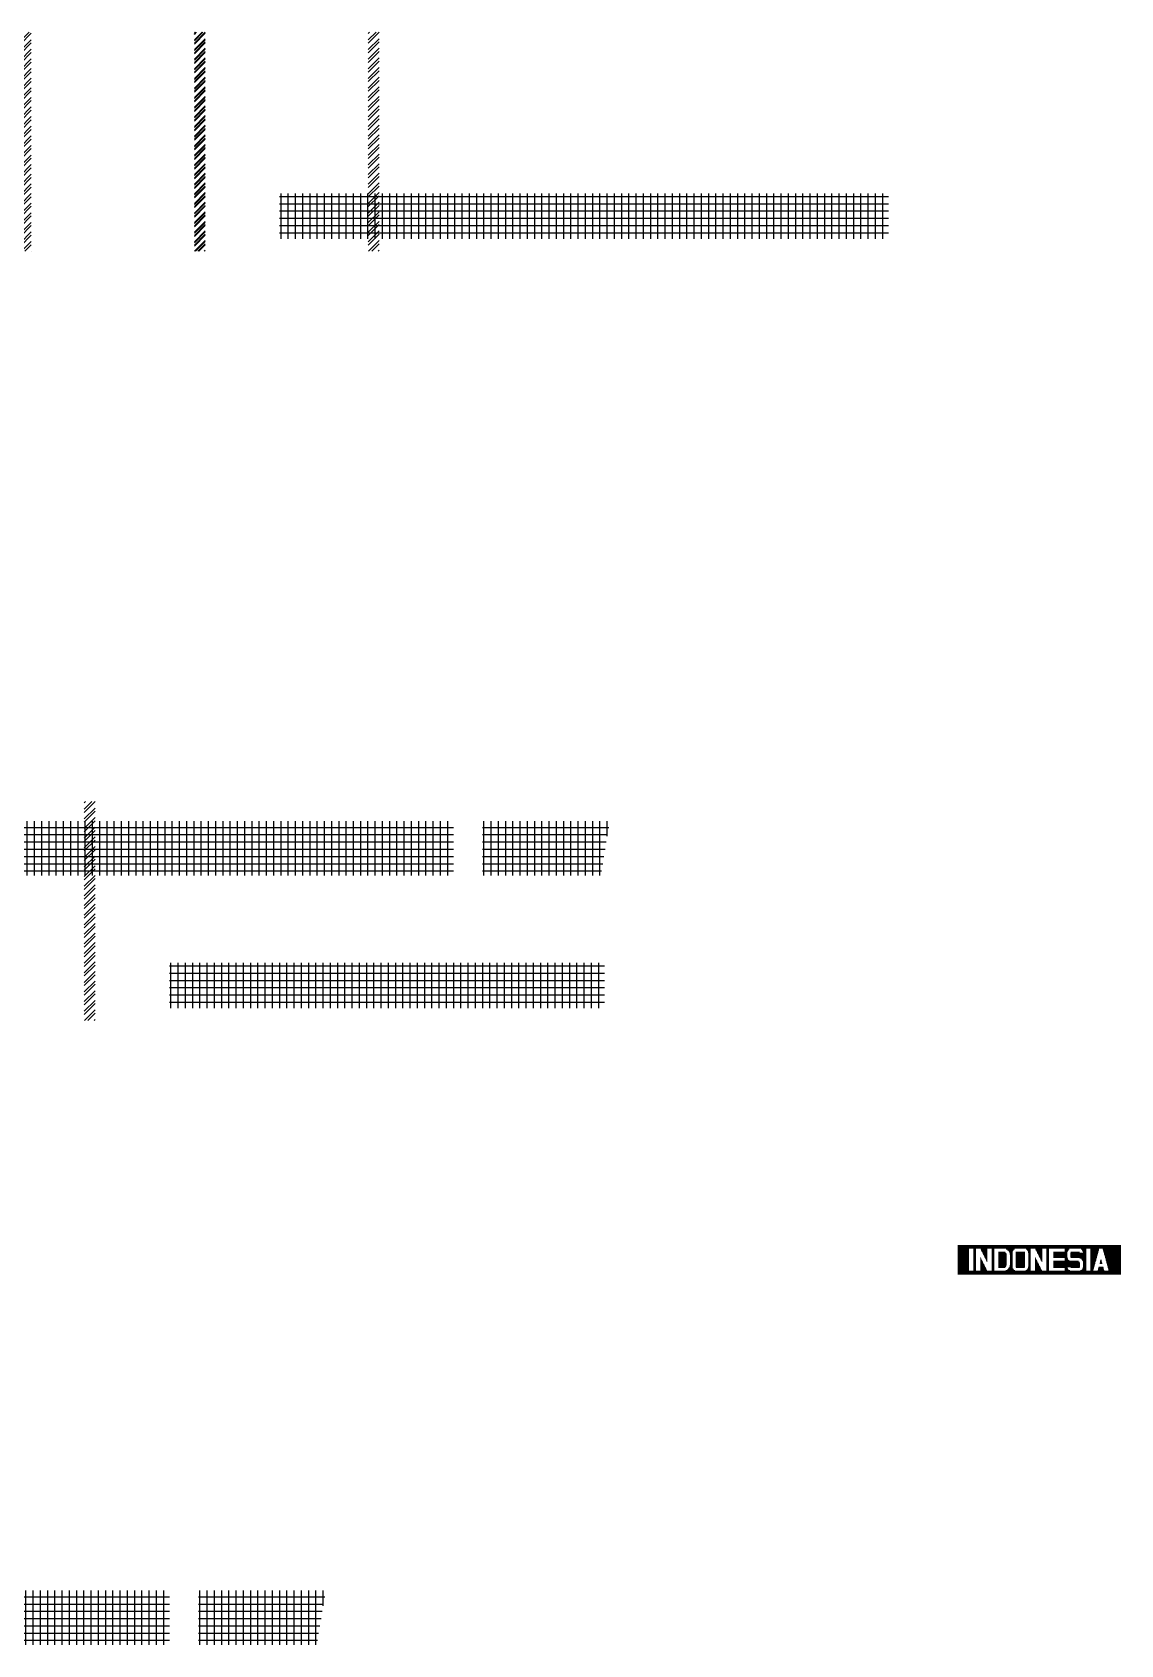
# Paper-space layout 'Layout1' of a CAD drawing. Extents: x -542 to 3071708, y -2912 to 2371007.
# Drawn here: x 43759 to 58775, y 2211 to 24447 of the extents above; entities that cross this region are included whole.
import ezdxf

# ---------------------------------------------------------------- set-up
doc = ezdxf.new("R2010")
doc.units = 0
doc.header["$LTSCALE"] = 500
doc.layers.get('0').update_dxf_attribs({"linetype": 'CONTINUOUS'})
doc.layers.add('DIM', color=2, linetype='CONTINUOUS')
doc.layers.add('FORM', color=1, linetype='CONTINUOUS')

# ---------------------------------------------------------------- blocks, each defined once
blk = doc.blocks.new('*X')
at = {"color": 0}
for p, q in [((23804.58, 16645.13), (23923.89, 16764.43)), ((23804.58, 16733.52), (23835.5, 16764.43)), ((26204.58, 16658.64), (26310.38, 16764.43)), ((26204.58, 16614.45), (26354.57, 16764.43)), ((26204.58, 16747.03), (26221.99, 16764.43)), ((23804.58, 16600.93), (23954.58, 16750.93)), ((26204.58, 16526.06), (26354.58, 16676.06)), ((23804.58, 16512.54), (23954.58, 16662.54)), ((26204.58, 16481.86), (26354.58, 16631.86)), ((23804.58, 16468.35), (23954.58, 16618.35)), ((26204.58, 16393.48), (26354.58, 16543.48)), ((23804.58, 16379.96), (23954.58, 16529.96)), ((26204.58, 16349.28), (26354.58, 16499.28)), ((23804.58, 16335.77), (23954.58, 16485.77)), ((26204.58, 16260.89), (26354.58, 16410.89)), ((23804.58, 16247.38), (23954.58, 16397.38)), ((26204.58, 16216.7), (26354.58, 16366.7)), ((23804.58, 16203.18), (23954.58, 16353.18)), ((26204.58, 16128.31), (26354.58, 16278.31)), ((23804.58, 16114.8), (23954.58, 16264.8)), ((26204.58, 16084.12), (26354.58, 16234.12)), ((23804.58, 16070.6), (23954.58, 16220.6)), ((26204.58, 15995.73), (26354.58, 16145.73)), ((23804.58, 15982.21), (23954.58, 16132.21)), ((26204.58, 15951.53), (26354.58, 16101.53)), ((23804.58, 15938.02), (23954.58, 16088.02)), ((26204.58, 15863.15), (26354.58, 16013.15)), ((23804.58, 15849.63), (23954.58, 15999.63)), ((26204.58, 15818.95), (26354.58, 15968.95)), ((23804.58, 15805.44), (23954.58, 15955.44)), ((26204.58, 15730.56), (26354.58, 15880.56)), ((23804.58, 15717.05), (23954.58, 15867.05)), ((26204.58, 15686.37), (26354.58, 15836.37)), ((23804.58, 15672.85), (23954.58, 15822.85)), ((26204.58, 15597.98), (26354.58, 15747.98)), ((23804.58, 15584.47), (23954.58, 15734.47)), ((26204.58, 15553.79), (26354.58, 15703.79)), ((23804.58, 15540.27), (23954.58, 15690.27)), ((26204.58, 15465.4), (26354.58, 15615.4)), ((23804.58, 15451.88), (23954.58, 15601.88)), ((26204.58, 15421.2), (26354.58, 15571.2)), ((23804.58, 15407.69), (23954.58, 15557.69)), ((26204.58, 15332.82), (26354.58, 15482.82)), ((23804.58, 15319.3), (23954.58, 15469.3)), ((26204.58, 15288.62), (26354.58, 15438.62)), ((23804.58, 15275.11), (23954.58, 15425.11)), ((26204.58, 15200.23), (26354.58, 15350.23)), ((23804.58, 15186.72), (23954.58, 15336.72)), ((26204.58, 15156.04), (26354.58, 15306.04)), ((23804.58, 15142.52), (23954.58, 15292.52)), ((26204.58, 15067.65), (26354.58, 15217.65)), ((23804.58, 15054.14), (23954.58, 15204.14)), ((26204.58, 15023.46), (26354.58, 15173.46)), ((23804.58, 15009.94), (23954.58, 15159.94)), ((26204.58, 14935.07), (26354.58, 15085.07)), ((23804.58, 14921.55), (23954.58, 15071.55)), ((26204.58, 14890.87), (26354.58, 15040.87)), ((23804.58, 14877.36), (23954.58, 15027.36)), ((26204.58, 14802.49), (26354.58, 14952.49)), ((23804.58, 14788.97), (23954.58, 14938.97)), ((26204.58, 14758.29), (26354.58, 14908.29)), ((23804.58, 14744.78), (23954.58, 14894.78)), ((26204.58, 14669.9), (26354.58, 14819.9)), ((23804.58, 14656.39), (23954.58, 14806.39)), ((26204.58, 14625.71), (26354.58, 14775.71)), ((23804.58, 14612.19), (23954.58, 14762.19)), ((26204.58, 14537.32), (26354.58, 14687.32)), ((23804.58, 14523.81), (23954.58, 14673.81)), ((26204.58, 14493.13), (26354.58, 14643.13)), ((23804.58, 14479.61), (23954.58, 14629.61)), ((26204.58, 14404.74), (26354.58, 14554.74)), ((23804.58, 14391.22), (23954.58, 14541.22)), ((27400, 13915.34), (27400, 14540.34)), ((27500, 13915.34), (27500, 14540.34)), ((27600, 13915.34), (27600, 14540.34)), ((27700, 13915.34), (27700, 14540.34)), ((27800, 13915.34), (27800, 14540.34)), ((27900, 13915.34), (27900, 14540.34)), ((28000, 13915.34), (28000, 14540.34)), ((28100, 13915.34), (28100, 14540.34)), ((28200, 13915.34), (28200, 14540.34)), ((28300, 13915.34), (28300, 14540.34)), ((28400, 13915.34), (28400, 14540.34)), ((28500, 13915.34), (28500, 14540.34)), ((28600, 13915.34), (28600, 14540.34)), ((28700, 13915.34), (28700, 14540.34)), ((28800, 13915.34), (28800, 14540.34)), ((28900, 13915.34), (28900, 14540.34)), ((29000, 13915.34), (29000, 14540.34)), ((29100, 13915.34), (29100, 14540.34)), ((29200, 13915.34), (29200, 14540.34)), ((29300, 13915.34), (29300, 14540.34)), ((29400, 13915.34), (29400, 14540.34)), ((29500, 13915.34), (29500, 14540.34)), ((29600, 13915.34), (29600, 14540.34)), ((29700, 13915.34), (29700, 14540.34)), ((29800, 13915.34), (29800, 14540.34)), ((29900, 13915.34), (29900, 14540.34)), ((30000, 13915.34), (30000, 14540.34)), ((30100, 13915.34), (30100, 14540.34)), ((30200, 13915.34), (30200, 14540.34)), ((30300, 13915.34), (30300, 14540.34)), ((30400, 13915.34), (30400, 14540.34)), ((30500, 13915.34), (30500, 14540.34)), ((30600, 13915.34), (30600, 14540.34)), ((30700, 13915.34), (30700, 14540.34)), ((30800, 13915.34), (30800, 14540.34)), ((30900, 13915.34), (30900, 14540.34)), ((31000, 13915.34), (31000, 14540.34)), ((31100, 13915.34), (31100, 14540.34)), ((31200, 13915.34), (31200, 14540.34)), ((31300, 13915.34), (31300, 14540.34)), ((31400, 13915.34), (31400, 14540.34)), ((31500, 13915.34), (31500, 14540.34)), ((31600, 13915.34), (31600, 14540.34)), ((31700, 13915.34), (31700, 14540.34)), ((31800, 13915.34), (31800, 14540.34)), ((31900, 13915.34), (31900, 14540.34)), ((32000, 13915.34), (32000, 14540.34)), ((32100, 13915.34), (32100, 14540.34)), ((32200, 13915.34), (32200, 14540.34)), ((32300, 13915.34), (32300, 14540.34)), ((32400, 13915.34), (32400, 14540.34)), ((32500, 13915.34), (32500, 14540.34)), ((32600, 13915.34), (32600, 14540.34)), ((32700, 13915.34), (32700, 14540.34)), ((32800, 13915.34), (32800, 14540.34)), ((32900, 13915.34), (32900, 14540.34)), ((33000, 13915.34), (33000, 14540.34)), ((33100, 13915.34), (33100, 14540.34)), ((33200, 13915.34), (33200, 14540.34)), ((33300, 13915.34), (33300, 14540.34)), ((26204.58, 14360.54), (26354.58, 14510.54)), ((27379.58, 14500), (27579.58, 14500)), ((27579.58, 14500), (33379.58, 14500)), ((23804.58, 14347.03), (23954.58, 14497.03)), ((26204.58, 14272.16), (26354.58, 14422.16)), ((23804.58, 14258.64), (23954.58, 14408.64)), ((27379.58, 14400), (27579.58, 14400)), ((27579.58, 14400), (33379.58, 14400)), ((26204.58, 14227.96), (26354.58, 14377.96)), ((23804.58, 14214.45), (23954.58, 14364.45)), ((27379.58, 14300), (27579.58, 14300)), ((27579.58, 14300), (33379.58, 14300)), ((26204.58, 14139.57), (26354.58, 14289.57)), ((23804.58, 14126.06), (23954.58, 14276.06)), ((26204.58, 14095.38), (26354.58, 14245.38)), ((23804.58, 14081.86), (23954.58, 14231.86)), ((27379.58, 14200), (27579.58, 14200)), ((27579.58, 14200), (33379.58, 14200)), ((26204.58, 14006.99), (26354.58, 14156.99)), ((23804.58, 13993.48), (23954.58, 14143.48)), ((26204.58, 13962.8), (26354.58, 14112.8)), ((23804.58, 13949.28), (23954.58, 14099.28)), ((27379.58, 14100), (27579.58, 14100)), ((27579.58, 14100), (33379.58, 14100)), ((26204.58, 13874.41), (26354.58, 14024.41)), ((23804.58, 13860.89), (23954.58, 14010.89)), ((27379.58, 14000), (27579.58, 14000)), ((27579.58, 14000), (33379.58, 14000)), ((26204.58, 13830.21), (26354.58, 13980.21)), ((23804.58, 13816.7), (23954.58, 13966.7)), ((26207.19, 13744.43), (26354.58, 13891.83)), ((23820.71, 13744.43), (23954.58, 13878.31)), ((26251.38, 13744.43), (26354.58, 13847.63)), ((23864.9, 13744.43), (23954.58, 13834.12)), ((26339.77, 13744.43), (26354.58, 13759.24)), ((23953.29, 13744.43), (23954.58, 13745.73)), ((21800, 5138.31), (21800, 5888.31)), ((21900, 5138.31), (21900, 5888.31)), ((22000, 5138.31), (22000, 5888.31)), ((22100, 5138.31), (22100, 5888.31)), ((22200, 5138.31), (22200, 5888.31)), ((22300, 5138.31), (22300, 5888.31)), ((22400, 5138.31), (22400, 5888.31)), ((22500, 5138.31), (22500, 5888.31)), ((22600, 5138.31), (22600, 5888.31)), ((22700, 5138.31), (22700, 5888.31)), ((22800, 5138.31), (22800, 5888.31)), ((22900, 5138.31), (22900, 5888.31)), ((23000, 5138.31), (23000, 5888.31)), ((23100, 5138.31), (23100, 5888.31)), ((23200, 5138.31), (23200, 5888.31)), ((23300, 5138.31), (23300, 5888.31)), ((23400, 5138.31), (23400, 5888.31)), ((23500, 5138.31), (23500, 5888.31)), ((23600, 5138.31), (23600, 5888.31)), ((23700, 5138.31), (23700, 5888.31)), ((23800, 5138.31), (23800, 5888.31)), ((23900, 5138.31), (23900, 5888.31)), ((24000, 5138.31), (24000, 5888.31)), ((24100, 5138.31), (24100, 5888.31)), ((24200, 5138.31), (24200, 5888.31)), ((24300, 5138.31), (24300, 5888.31)), ((24400, 5138.31), (24400, 5888.31)), ((24500, 5138.31), (24500, 5888.31)), ((24600, 5138.31), (24600, 5888.31)), ((24700, 5138.31), (24700, 5888.31)), ((24800, 5138.31), (24800, 5888.31)), ((24900, 5138.31), (24900, 5888.31)), ((25000, 5138.31), (25000, 5888.31)), ((25100, 5138.31), (25100, 5888.31)), ((25200, 5138.31), (25200, 5888.31)), ((25300, 5138.31), (25300, 5888.31)), ((25400, 5138.31), (25400, 5888.31)), ((25500, 5138.31), (25500, 5888.31)), ((25600, 5138.31), (25600, 5888.31)), ((25700, 5138.31), (25700, 5888.31)), ((25800, 5138.31), (25800, 5888.31)), ((25900, 5138.31), (25900, 5888.31)), ((26000, 5138.31), (26000, 5888.31)), ((26100, 5138.31), (26100, 5888.31)), ((26200, 5138.31), (26200, 5888.31)), ((26300, 5138.31), (26300, 5888.31)), ((26400, 5138.31), (26400, 5888.31)), ((26500, 5138.31), (26500, 5888.31)), ((26600, 5138.31), (26600, 5888.31)), ((26700, 5138.31), (26700, 5888.31)), ((26800, 5138.31), (26800, 5888.31)), ((26900, 5138.31), (26900, 5888.31)), ((27000, 5138.31), (27000, 5888.31)), ((27100, 5138.31), (27100, 5888.31)), ((27200, 5138.31), (27200, 5888.31)), ((27300, 5138.31), (27300, 5888.31)), ((27800, 5138.31), (27800, 5888.31)), ((27900, 5138.31), (27900, 5888.31)), ((28000, 5138.31), (28000, 5888.31)), ((28100, 5138.31), (28100, 5888.31)), ((28200, 5138.31), (28200, 5888.31)), ((28300, 5138.31), (28300, 5888.31)), ((28400, 5138.31), (28400, 5888.31)), ((28500, 5138.31), (28500, 5888.31)), ((28600, 5138.31), (28600, 5888.31)), ((28700, 5138.31), (28700, 5888.31)), ((28800, 5138.31), (28800, 5888.31)), ((28900, 5138.31), (28900, 5888.31)), ((29000, 5138.31), (29000, 5888.31)), ((29100, 5138.31), (29100, 5888.31)), ((29200, 5138.31), (29200, 5888.31)), ((29300, 5138.31), (29300, 5888.31)), ((29400, 5138.31), (29400, 5888.31)), ((29500, 5677.04), (29500, 5888.31)), ((21779.58, 5800), (27379.58, 5800)), ((27779.58, 5800), (29520.51, 5800)), ((21779.58, 5700), (27379.58, 5700)), ((27779.58, 5700), (29503.83, 5700)), ((21779.58, 5600), (27379.58, 5600)), ((27779.58, 5600), (29487.15, 5600)), ((21779.58, 5500), (27379.58, 5500)), ((27779.58, 5500), (29470.47, 5500)), ((21779.58, 5400), (27379.58, 5400)), ((27779.58, 5400), (29453.8, 5400)), ((21779.58, 5300), (27379.58, 5300)), ((27779.58, 5300), (29437.12, 5300)), ((21779.58, 5200), (27379.58, 5200)), ((27779.58, 5200), (29420.44, 5200)), ((605.86, 82.25), (630.31, 82.25)), ((605.86, 82.12), (630.31, 82.12)), ((605.86, 82), (630.31, 82)), ((605.86, 81.88), (630.31, 81.88)), ((605.86, 81.75), (607.54, 81.75)), ((605.86, 81.62), (607.54, 81.62)), ((605.86, 81.5), (607.54, 81.5)), ((605.86, 81.38), (607.54, 81.38)), ((605.86, 81.25), (607.54, 81.25)), ((605.86, 81.12), (607.54, 81.12)), ((605.86, 81), (607.54, 81)), ((605.86, 80.88), (607.54, 80.88)), ((605.86, 80.75), (607.54, 80.75)), ((605.86, 80.62), (607.54, 80.62)), ((605.86, 80.5), (607.54, 80.5)), ((605.86, 80.38), (607.54, 80.38)), ((605.86, 80.25), (607.54, 80.25)), ((605.86, 80.12), (607.54, 80.12)), ((605.86, 80), (607.54, 80)), ((605.86, 79.88), (607.54, 79.88)), ((608.23, 81.75), (608.57, 81.75)), ((608.23, 81.62), (608.57, 81.62)), ((608.23, 81.5), (608.57, 81.5)), ((608.23, 81.38), (608.57, 81.38)), ((608.23, 81.25), (608.57, 81.25)), ((608.23, 81.12), (608.57, 81.12)), ((608.23, 81), (608.57, 81)), ((608.23, 80.88), (608.57, 80.88)), ((608.23, 80.75), (608.57, 80.75)), ((608.23, 80.62), (608.57, 80.62)), ((608.23, 80.5), (608.57, 80.5)), ((608.23, 80.38), (608.57, 80.38)), ((608.23, 80.25), (608.57, 80.25)), ((608.23, 80.12), (608.57, 80.12)), ((608.23, 80), (608.57, 80)), ((608.23, 79.88), (608.57, 79.88)), ((609.26, 80.38), (609.31, 80.38)), ((609.26, 80.25), (609.37, 80.25)), ((609.26, 80.12), (609.44, 80.12)), ((609.26, 80), (609.5, 80)), ((609.26, 79.88), (609.56, 79.88)), ((609.31, 81.75), (610.28, 81.75)), ((609.37, 81.62), (610.28, 81.62)), ((609.43, 81.5), (610.28, 81.5)), ((609.5, 81.38), (610.28, 81.38)), ((609.56, 81.25), (610.28, 81.25)), ((609.62, 81.12), (610.28, 81.12)), ((609.68, 81), (610.28, 81)), ((609.75, 80.88), (610.28, 80.88)), ((609.81, 80.75), (610.28, 80.75)), ((609.87, 80.62), (610.28, 80.62)), ((609.93, 80.5), (610.28, 80.5)), ((610, 80.38), (610.28, 80.38)), ((610.06, 80.25), (610.28, 80.25)), ((610.12, 80.12), (610.28, 80.12)), ((610.18, 80), (610.28, 80)), ((610.25, 79.88), (610.28, 79.88)), ((610.97, 81.75), (611.31, 81.75)), ((610.97, 81.62), (611.31, 81.62)), ((610.97, 81.5), (611.31, 81.5)), ((610.97, 81.38), (611.31, 81.38)), ((610.97, 81.25), (611.31, 81.25)), ((610.97, 81.12), (611.31, 81.12)), ((610.97, 81), (611.31, 81)), ((610.97, 80.88), (611.31, 80.88)), ((610.97, 80.75), (611.31, 80.75)), ((610.97, 80.62), (611.31, 80.62)), ((610.97, 80.5), (611.31, 80.5)), ((610.97, 80.38), (611.31, 80.38)), ((610.97, 80.25), (611.31, 80.25)), ((610.97, 80.12), (611.31, 80.12)), ((610.97, 80), (611.31, 80)), ((610.97, 79.88), (611.31, 79.88)), ((612, 81.25), (612.98, 81.25)), ((612, 81.12), (613.1, 81.12)), ((612, 81), (613.17, 81)), ((612, 80.88), (613.2, 80.88)), ((612, 80.75), (613.2, 80.75)), ((612, 80.62), (613.2, 80.62)), ((612, 80.5), (613.2, 80.5)), ((612, 80.38), (613.2, 80.38)), ((612, 80.25), (613.2, 80.25)), ((612, 80.12), (613.2, 80.12)), ((612, 80), (613.2, 80)), ((612, 79.88), (613.2, 79.88)), ((613.14, 81.75), (614.37, 81.75)), ((613.34, 81.62), (614.23, 81.62)), ((613.46, 81.5), (614.14, 81.5)), ((613.56, 81.38), (614.09, 81.38)), ((613.62, 81.25), (614.06, 81.25)), ((613.67, 81.12), (614.06, 81.12)), ((613.7, 81), (614.06, 81)), ((613.71, 80.88), (614.06, 80.88)), ((613.71, 80.75), (614.06, 80.75)), ((613.71, 80.62), (614.06, 80.62)), ((613.71, 80.5), (614.06, 80.5)), ((613.71, 80.38), (614.06, 80.38)), ((613.71, 80.25), (614.06, 80.25)), ((613.71, 80.12), (614.06, 80.12)), ((613.71, 80), (614.06, 80)), ((613.71, 79.88), (614.06, 79.88)), ((614.57, 81.12), (615.94, 81.12)), ((614.57, 81), (615.94, 81)), ((614.57, 80.88), (615.94, 80.88)), ((614.57, 80.75), (615.94, 80.75)), ((614.57, 80.62), (615.94, 80.62)), ((614.57, 80.5), (615.94, 80.5)), ((614.57, 80.38), (615.94, 80.38)), ((614.57, 80.25), (615.94, 80.25)), ((614.57, 80.12), (615.94, 80.12)), ((614.57, 80), (615.94, 80)), ((614.57, 79.88), (615.94, 79.88)), ((614.59, 81.25), (615.92, 81.25)), ((616.14, 81.75), (616.8, 81.75)), ((616.28, 81.62), (616.8, 81.62)), ((616.37, 81.5), (616.8, 81.5)), ((616.43, 81.38), (616.8, 81.38)), ((616.45, 81.25), (616.8, 81.25)), ((616.46, 81.12), (616.8, 81.12)), ((616.46, 81), (616.8, 81)), ((616.46, 80.88), (616.8, 80.88)), ((616.46, 80.75), (616.8, 80.75)), ((616.46, 80.62), (616.8, 80.62)), ((616.46, 80.5), (616.8, 80.5)), ((616.46, 80.38), (616.8, 80.38)), ((616.46, 80.25), (616.8, 80.25)), ((616.46, 80.12), (616.8, 80.12)), ((616.46, 80), (616.8, 80)), ((616.46, 79.88), (616.8, 79.88)), ((617.48, 80.38), (617.54, 80.38)), ((617.48, 80.25), (617.6, 80.25)), ((617.48, 80.12), (617.66, 80.12)), ((617.48, 80), (617.73, 80)), ((617.48, 79.88), (617.79, 79.88)), ((617.54, 81.75), (618.51, 81.75)), ((617.6, 81.62), (618.51, 81.62)), ((617.66, 81.5), (618.51, 81.5)), ((617.73, 81.38), (618.51, 81.38)), ((617.79, 81.25), (618.51, 81.25)), ((617.85, 81.12), (618.51, 81.12)), ((617.91, 81), (618.51, 81)), ((617.98, 80.88), (618.51, 80.88)), ((618.04, 80.75), (618.51, 80.75)), ((618.1, 80.62), (618.51, 80.62)), ((618.16, 80.5), (618.51, 80.5)), ((618.23, 80.38), (618.51, 80.38)), ((618.29, 80.25), (618.51, 80.25)), ((618.35, 80.12), (618.51, 80.12)), ((618.41, 80), (618.51, 80)), ((618.48, 79.88), (618.51, 79.88)), ((619.2, 81.75), (619.54, 81.75)), ((619.2, 81.62), (619.54, 81.62)), ((619.2, 81.5), (619.54, 81.5)), ((619.2, 81.38), (619.54, 81.38)), ((619.2, 81.25), (619.54, 81.25)), ((619.2, 81.12), (619.54, 81.12)), ((619.2, 81), (619.54, 81)), ((619.2, 80.88), (619.54, 80.88)), ((619.2, 80.75), (619.54, 80.75)), ((619.2, 80.62), (619.54, 80.62)), ((619.2, 80.5), (619.54, 80.5)), ((619.2, 80.38), (619.54, 80.38)), ((619.2, 80.25), (619.54, 80.25)), ((619.2, 80.12), (619.54, 80.12)), ((619.2, 80), (619.54, 80)), ((619.2, 79.88), (619.54, 79.88)), ((620.23, 81.25), (622.29, 81.25)), ((620.23, 81.12), (622.29, 81.12)), ((620.23, 81), (622.29, 81)), ((620.23, 80.88), (622.29, 80.88)), ((620.23, 80.75), (622.29, 80.75)), ((620.23, 80.62), (622.29, 80.62)), ((620.23, 80.5), (622.29, 80.5)), ((620.23, 79.88), (623.99, 79.88)), ((621.94, 81.75), (622.6, 81.75)), ((621.94, 81.62), (622.46, 81.62)), ((621.94, 81.5), (622.37, 81.5)), ((621.94, 81.38), (622.32, 81.38)), ((621.94, 80.38), (622.31, 80.38)), ((621.94, 80.25), (622.37, 80.25)), ((621.94, 80.12), (622.45, 80.12)), ((621.94, 80), (622.59, 80)), ((622.8, 81.12), (625.12, 81.12)), ((622.8, 81), (625.12, 81)), ((622.8, 80.88), (625.12, 80.88)), ((622.8, 80.75), (625.12, 80.75)), ((622.8, 80.62), (625.12, 80.62)), ((622.82, 81.25), (624.15, 81.25)), ((622.85, 80.5), (625.12, 80.5)), ((624.18, 80.38), (625.12, 80.38)), ((624.37, 81.75), (625.12, 81.75)), ((624.43, 80.25), (625.12, 80.25)), ((624.51, 81.62), (625.12, 81.62)), ((624.55, 80.12), (625.12, 80.12)), ((624.6, 81.5), (625.12, 81.5)), ((624.62, 80), (625.12, 80)), ((624.65, 81.38), (625.12, 81.38)), ((624.67, 79.88), (625.12, 79.88)), ((624.68, 81.25), (625.12, 81.25)), ((625.8, 81.75), (627.04, 81.75)), ((625.8, 81.62), (627.01, 81.62)), ((625.8, 81.5), (626.98, 81.5)), ((625.8, 81.38), (626.94, 81.38)), ((625.8, 81.25), (626.91, 81.25)), ((625.8, 81.12), (626.88, 81.12)), ((625.8, 81), (626.84, 81)), ((625.8, 80.88), (626.81, 80.88)), ((625.8, 80.75), (626.77, 80.75)), ((625.8, 80.62), (626.74, 80.62)), ((625.8, 80.5), (626.71, 80.5)), ((625.8, 80.38), (626.67, 80.38)), ((625.8, 80.25), (626.64, 80.25)), ((625.8, 80.12), (626.61, 80.12)), ((625.8, 80), (626.57, 80)), ((625.8, 79.88), (626.54, 79.88)), ((627.25, 79.88), (627.45, 79.88)), ((627.28, 80), (627.41, 80)), ((627.32, 80.12), (627.38, 80.12)), ((627.65, 81.75), (630.31, 81.75)), ((627.69, 81.62), (630.31, 81.62)), ((627.72, 81.5), (630.31, 81.5)), ((627.75, 81.38), (630.31, 81.38)), ((627.79, 81.25), (630.31, 81.25)), ((627.82, 81.12), (630.31, 81.12)), ((627.85, 81), (630.31, 81)), ((627.89, 80.88), (630.31, 80.88)), ((627.92, 80.75), (630.31, 80.75)), ((627.96, 80.62), (630.31, 80.62)), ((627.99, 80.5), (630.31, 80.5)), ((628.02, 80.38), (630.31, 80.38)), ((628.06, 80.25), (630.31, 80.25)), ((628.09, 80.12), (630.31, 80.12)), ((628.12, 80), (630.31, 80)), ((628.16, 79.88), (630.31, 79.88)), ((605.86, 79.75), (607.54, 79.75)), ((605.86, 79.62), (607.54, 79.62)), ((605.86, 79.5), (607.54, 79.5)), ((605.86, 79.38), (607.54, 79.38)), ((605.86, 79.25), (607.54, 79.25)), ((605.86, 79.12), (607.54, 79.12)), ((605.86, 79), (607.54, 79)), ((605.86, 78.88), (607.54, 78.88)), ((605.86, 78.75), (607.54, 78.75)), ((605.86, 78.62), (607.54, 78.62)), ((605.86, 78.5), (607.54, 78.5)), ((605.86, 78.38), (630.31, 78.38)), ((605.86, 78.25), (630.31, 78.25)), ((605.86, 78.12), (630.31, 78.12)), ((605.86, 78), (630.31, 78)), ((608.23, 79.75), (608.57, 79.75)), ((608.23, 79.62), (608.57, 79.62)), ((608.23, 79.5), (608.57, 79.5)), ((608.23, 79.38), (608.57, 79.38)), ((608.23, 79.25), (608.57, 79.25)), ((608.23, 79.12), (608.57, 79.12)), ((608.23, 79), (608.57, 79)), ((608.23, 78.88), (608.57, 78.88)), ((608.23, 78.75), (608.57, 78.75)), ((608.23, 78.62), (608.57, 78.62)), ((608.23, 78.5), (608.57, 78.5)), ((609.26, 79.75), (609.62, 79.75)), ((609.26, 79.62), (609.69, 79.62)), ((609.26, 79.5), (609.75, 79.5)), ((609.26, 79.38), (609.81, 79.38)), ((609.26, 79.25), (609.87, 79.25)), ((609.26, 79.12), (609.94, 79.12)), ((609.26, 79), (610, 79)), ((609.26, 78.88), (610.06, 78.88)), ((609.26, 78.75), (610.12, 78.75)), ((609.26, 78.62), (610.19, 78.62)), ((609.26, 78.5), (610.25, 78.5)), ((610.97, 79.75), (611.31, 79.75)), ((610.97, 79.62), (611.31, 79.62)), ((610.97, 79.5), (611.31, 79.5)), ((610.97, 79.38), (611.31, 79.38)), ((610.97, 79.25), (611.31, 79.25)), ((610.97, 79.12), (611.31, 79.12)), ((610.97, 79), (611.31, 79)), ((610.97, 78.88), (611.31, 78.88)), ((610.97, 78.75), (611.31, 78.75)), ((610.97, 78.62), (611.31, 78.62)), ((610.97, 78.5), (611.31, 78.5)), ((612, 79.75), (613.2, 79.75)), ((612, 79.62), (613.2, 79.62)), ((612, 79.5), (613.2, 79.5)), ((612, 79.38), (613.19, 79.38)), ((612, 79.25), (613.15, 79.25)), ((612, 79.12), (613.08, 79.12)), ((612, 79), (612.92, 79)), ((613.06, 78.5), (614.44, 78.5)), ((613.29, 78.62), (614.26, 78.62)), ((613.43, 78.75), (614.16, 78.75)), ((613.53, 78.88), (614.1, 78.88)), ((613.61, 79), (614.07, 79)), ((613.66, 79.12), (614.06, 79.12)), ((613.69, 79.25), (614.06, 79.25)), ((613.71, 79.75), (614.06, 79.75)), ((613.71, 79.62), (614.06, 79.62)), ((613.71, 79.5), (614.06, 79.5)), ((613.71, 79.38), (614.06, 79.38)), ((614.57, 79.75), (615.94, 79.75)), ((614.57, 79.62), (615.94, 79.62)), ((614.57, 79.5), (615.94, 79.5)), ((614.57, 79.38), (615.94, 79.38)), ((614.57, 79.25), (615.94, 79.25)), ((614.57, 79.12), (615.94, 79.12)), ((614.61, 79), (615.9, 79)), ((616.08, 78.5), (616.8, 78.5)), ((616.25, 78.62), (616.8, 78.62)), ((616.35, 78.75), (616.8, 78.75)), ((616.41, 78.88), (616.8, 78.88)), ((616.45, 79), (616.8, 79)), ((616.46, 79.75), (616.8, 79.75)), ((616.46, 79.62), (616.8, 79.62)), ((616.46, 79.5), (616.8, 79.5)), ((616.46, 79.38), (616.8, 79.38)), ((616.46, 79.25), (616.8, 79.25)), ((616.46, 79.12), (616.8, 79.12)), ((617.48, 79.75), (617.85, 79.75)), ((617.48, 79.62), (617.91, 79.62)), ((617.48, 79.5), (617.98, 79.5)), ((617.48, 79.38), (618.04, 79.38)), ((617.48, 79.25), (618.1, 79.25)), ((617.48, 79.12), (618.16, 79.12)), ((617.48, 79), (618.23, 79)), ((617.48, 78.88), (618.29, 78.88)), ((617.48, 78.75), (618.35, 78.75)), ((617.48, 78.62), (618.41, 78.62)), ((617.48, 78.5), (618.48, 78.5)), ((619.2, 79.75), (619.54, 79.75)), ((619.2, 79.62), (619.54, 79.62)), ((619.2, 79.5), (619.54, 79.5)), ((619.2, 79.38), (619.54, 79.38)), ((619.2, 79.25), (619.54, 79.25)), ((619.2, 79.12), (619.54, 79.12)), ((619.2, 79), (619.54, 79)), ((619.2, 78.88), (619.54, 78.88)), ((619.2, 78.75), (619.54, 78.75)), ((619.2, 78.62), (619.54, 78.62)), ((619.2, 78.5), (619.54, 78.5)), ((620.23, 79.75), (624.14, 79.75)), ((620.23, 79.62), (624.17, 79.62)), ((620.23, 79.5), (624.17, 79.5)), ((620.23, 79.38), (624.17, 79.38)), ((620.23, 79.25), (624.17, 79.25)), ((620.23, 79.12), (624.17, 79.12)), ((620.23, 79), (622.29, 79)), ((621.94, 78.88), (622.33, 78.88)), ((621.94, 78.75), (622.39, 78.75)), ((621.94, 78.62), (622.49, 78.62)), ((621.94, 78.5), (622.67, 78.5)), ((622.84, 79), (624.13, 79)), ((624.3, 78.5), (625.12, 78.5)), ((624.48, 78.62), (625.12, 78.62)), ((624.58, 78.75), (625.12, 78.75)), ((624.64, 78.88), (625.12, 78.88)), ((624.68, 79.75), (625.12, 79.75)), ((624.68, 79), (625.12, 79)), ((624.69, 79.62), (625.12, 79.62)), ((624.69, 79.5), (625.12, 79.5)), ((624.69, 79.38), (625.12, 79.38)), ((624.69, 79.25), (625.12, 79.25)), ((624.69, 79.12), (625.12, 79.12)), ((625.8, 79.75), (626.5, 79.75)), ((625.8, 79.62), (626.47, 79.62)), ((625.8, 79.5), (626.44, 79.5)), ((625.8, 79.38), (626.4, 79.38)), ((625.8, 79.25), (626.37, 79.25)), ((625.8, 79.12), (626.34, 79.12)), ((625.8, 79), (626.3, 79)), ((625.8, 78.88), (626.27, 78.88)), ((625.8, 78.75), (626.23, 78.75)), ((625.8, 78.62), (626.2, 78.62)), ((625.8, 78.5), (626.17, 78.5)), ((626.88, 78.5), (627.82, 78.5)), ((626.91, 78.62), (627.78, 78.62)), ((626.95, 78.75), (627.75, 78.75)), ((626.98, 78.88), (627.72, 78.88)), ((627.01, 79), (627.68, 79)), ((627.18, 79.62), (627.51, 79.62)), ((627.22, 79.75), (627.48, 79.75)), ((628.19, 79.75), (630.31, 79.75)), ((628.23, 79.62), (630.31, 79.62)), ((628.26, 79.5), (630.31, 79.5)), ((628.29, 79.38), (630.31, 79.38)), ((628.33, 79.25), (630.31, 79.25)), ((628.36, 79.12), (630.31, 79.12)), ((628.39, 79), (630.31, 79)), ((628.43, 78.88), (630.31, 78.88)), ((628.46, 78.75), (630.31, 78.75)), ((628.5, 78.62), (630.31, 78.62)), ((628.53, 78.5), (630.31, 78.5))]:
    blk.add_line(p, q, dxfattribs=at)

psp = doc.layouts.get("Layout1")

# ---------------------------------------------------------------- block references
at = {"color": 0}
for p in [(19791, 7682), (22191, 7682)]:
    psp.add_blockref('*X', p, dxfattribs=at)
at = {"layer": 'DIM', "color": 0}
psp.add_blockref('*X', (18273, -2927), dxfattribs=at)
at = {"layer": 'FORM', "color": 0, "xscale": 92, "yscale": 92, "zscale": 92}
psp.add_blockref('*X', (786, 150), dxfattribs=at)

doc.saveas('drawing.dxf')
